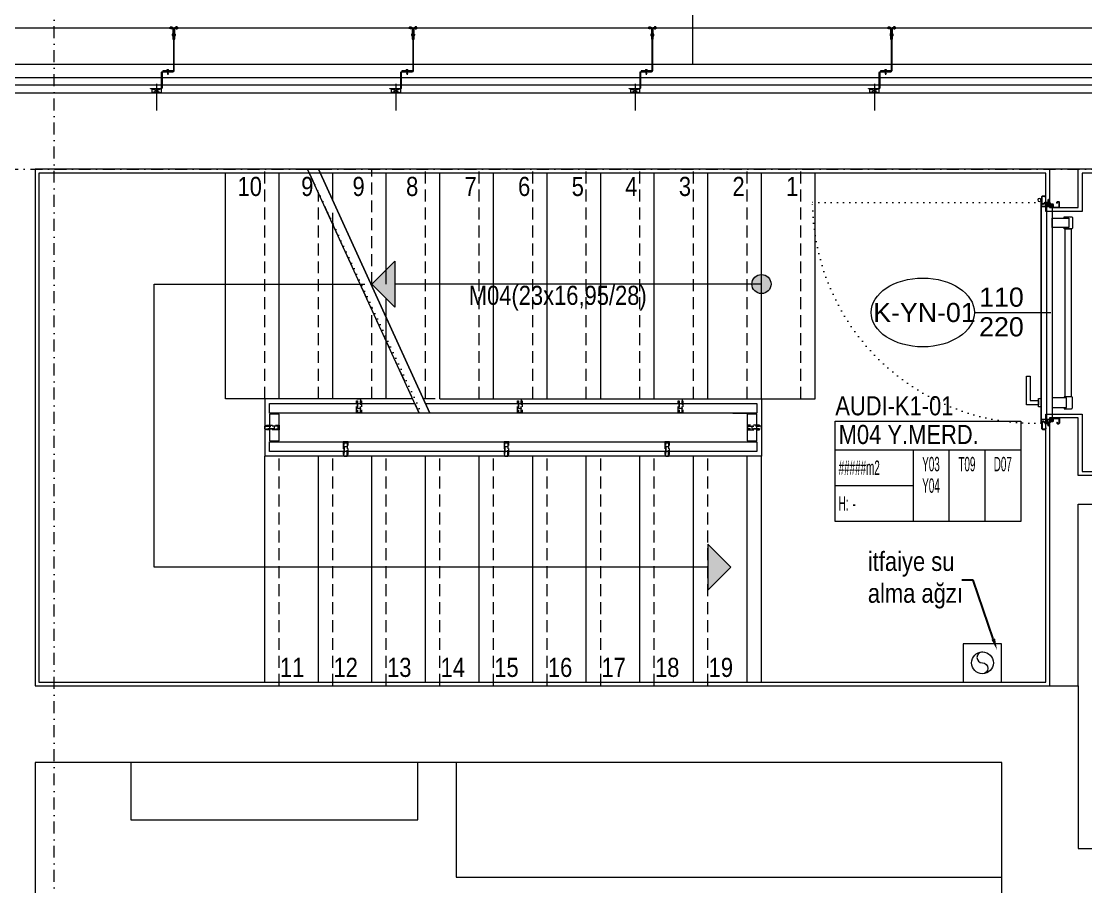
# Model space of a CAD drawing. Extents: x -2598 to 23780, y 0 to 8114.
# Drawn here: x 7150 to 7706, y 2410 to 2862 of the extents above; entities that cross this region are included whole.
import ezdxf
from ezdxf import colors
from ezdxf.entities.mleader import LeaderData, LeaderLine
from ezdxf.enums import TextEntityAlignment as Align
from ezdxf.math import Vec2, Vec3

# ---------------------------------------------------------------- set-up
doc = ezdxf.new("R2010")
doc.units = 0
doc.header["$LTSCALE"] = 25
doc.header["$MEASUREMENT"] = 0
for name, pattern in [('DASHDOT2', [0.5, 0.25, -0.125, 0, -0.125]), ('DOT2', [0.125, 0, -0.125]), ('HIDDEN', [0.375, 0.25, -0.125])]:
    doc.linetypes.add(name, pattern=pattern)
doc.layers.get('0').update_dxf_attribs({"color": 9, "lineweight": 9})
for name, color, linetype, lineweight in [('00', 9, 'Continuous', 9), ('01', 9, 'Continuous', 9), ('06B', 9, 'Continuous', 9), ('06D', 9, 'Continuous', 9), ('10', 9, 'Continuous', 9), ('14', 9, 'Continuous', 9), ('19', 9, 'Continuous', 9), ('19D', 9, 'DOT2', 9), ('20', 9, 'DOT2', 9), ('21', 9, 'Continuous', 9), ('22', 8, 'Continuous', 9), ('24', 9, 'DASHDOT2', 9), ('32', 9, 'Continuous', 9), ('33', 9, 'BATTING', 9), ('35', 9, 'Continuous', 9)]:
    doc.layers.add(name, color=color, linetype=linetype, lineweight=lineweight)
doc.styles.add('Arial', font='arial.ttf', dxfattribs={"height": 2.5})
doc.styles.add('MuuM_TEXT-STANDART', font='ARIALN.TTF')
doc.linetypes.add('BATTING', pattern='A,0.0001,-0.1,[134,ltypeshp.shx,S=0.1,R=0,X=-0.1,Y=0],-0.2,[134,ltypeshp.shx,S=0.1,R=180,X=0.1,Y=0],-0.1', length=0.4001)

# ---------------------------------------------------------------- blocks, each defined once
blk = doc.blocks.new('0_wallno')
blk.add_lwpolyline([(-7.84, 1.5), (7.94, 1.5), (7.94, -1.5), (-7.84, -1.5)], close=True)
blk.add_lwpolyline([(7.94, 0), (16.13, 0)])
at = {"style": 'Arial'}
blk.add_attdef('GENISLIK', text='', height=2, dxfattribs=at).set_placement((8.44, 0), align=Align.BOTTOM_LEFT)
blk.add_attdef('DUVARNO', text='', height=2, dxfattribs=at).set_placement((0, 0), align=Align.MIDDLE_CENTER)
blk.add_attdef('YUKSEKLIK', text='', height=2, dxfattribs=at).set_placement((8.44, -0.5), align=Align.TOP_LEFT)
blk = doc.blocks.new('0_doorno')
blk.add_lwpolyline([(4.5, 0), (12.5, 0)])
blk.add_ellipse((-0.89, 0), major_axis=(-5.39, 0), ratio=0.666667)
at = {"style": 'Arial'}
blk.add_attdef('YUKSEKLIK', text='', height=2, dxfattribs=at).set_placement((5, 12.3), align=Align.TOP_LEFT)
blk.add_attdef('KAPINO', text='', height=2, dxfattribs=at).set_placement((0, 0), align=Align.MIDDLE)
blk.add_attdef('GENISLIK', text='', height=2, dxfattribs=at).set_placement((5, -3.79), align=Align.BOTTOM_LEFT)
blk = doc.blocks.new('p-lama profili')
at = {"layer": '20', "linetype": 'HIDDEN', "ltscale": 0.5}
blk.add_lwpolyline([(0.75, -0.45), (-0.75, -0.45), (-0.75, -6.5), (-1.25, -6.5), (-1.25, -0.45), (-1.25, -0.45), (-1.25, 0), (1.25, 0), (1.25, -0.45), (1.25, -0.45), (1.25, -6.5), (0.75, -6.5), (0.75, -0.45)], dxfattribs=at)
blk.add_lwpolyline([(-0.75, -2.5), (0.75, -2.5), (0.75, -7.5), (-0.75, -7.5)], close=True, dxfattribs=at)
blk = doc.blocks.new('itfaiye su alma ağzı')
blk.add_lwpolyline([(0, 5.715, 1), (0, 0, -1), (0, -5.715)], format="xyb")
blk.add_circle((0, 0), 5.715)
at = {"layer": '06D'}
blk.add_lwpolyline([(-10, 10), (-10, -10), (10, -10), (10, 10)], close=True, dxfattribs=at)
blk = doc.blocks.new('0_roomno2-flat-2')
at = {"layer": '21'}
blk.add_lwpolyline([(96.88, -52.5), (0, -52.5), (0, 0), (96.88, 0)], close=True, dxfattribs=at)
for points in [[(0, -15), (96.88, -15)], [(40.62, -15), (40.62, -52.5)], [(59.38, -15), (59.38, -52.5)], [(78.12, -15), (78.12, -52.5)], [(0, -33.75), (40.62, -33.75)]]:
    blk.add_lwpolyline(points, dxfattribs=at)
at = {"layer": '21', "style": 'MuuM_TEXT-STANDART', "width": 0.6}
blk.add_text('H:', height=7.5, dxfattribs=at).set_placement((1.75, -43.04), align=Align.MIDDLE_LEFT)
at = {"layer": '21', "style": 'Arial'}
blk.add_attdef('ODANO', (0, 5.85), '', height=10, dxfattribs=at)
blk.add_attdef('MEKANADI', text='', height=10, dxfattribs=at).set_placement((1.75, -15), align=Align.BOTTOM_LEFT)
at = {"layer": '21', "style": 'MuuM_TEXT-STANDART', "width": 0.6}
for tag, p in [('M2', (1.75, -24.38)), ('TEMIZTAVANYUKSEKLIGI', (9, -43.04))]:
    blk.add_attdef(tag, text='', height=7.5, dxfattribs=at).set_placement(p, align=Align.MIDDLE_LEFT)
for tag, p in [('YER01', (50, -22.5)), ('TAVAN01', (68.75, -22.5)), ('DUVAR01', (87.5, -22.5)), ('YER02', (50, -33.75)), ('TAVAN02', (68.75, -33.75)), ('DUVAR02', (87.5, -33.75)), ('YER03', (50, -45)), ('TAVAN03', (68.75, -45)), ('DUVAR03', (87.5, -45))]:
    blk.add_attdef(tag, text='', height=7.5, dxfattribs=at).set_placement(p, align=Align.MIDDLE_CENTER)
blk = doc.blocks.new('p- alum kaplama profil')
at = {"lineweight": 13}
blk.add_lwpolyline([(7.12, 12.59), (7.12, 26.49)], dxfattribs=at)
at = {"lineweight": 5}
blk.add_lwpolyline([(9.44, 15.16), (4.79, 15.16), (4.79, 17.16), (9.44, 17.16)], close=True, dxfattribs=at)
for points in [[(4.79, 15.16), (9.44, 17.16)], [(9.44, 15.16), (4.79, 17.16)]]:
    blk.add_lwpolyline(points, dxfattribs=at)
at = {"lineweight": 18}
blk.add_lwpolyline([(4.09, 6.16), (-1.41, 6.16), (-1.41, 6.46), (4.09, 6.46, 0.414214), (4.29, 6.66), (4.29, 14.66, -0.414214), (4.79, 15.16), (10.29, 15.16), (10.29, 14.86), (4.79, 14.86, 0.414214), (4.59, 14.66), (4.59, 6.66, -0.414214)], format="xyb", close=True, dxfattribs=at)
blk.add_lwpolyline([(-2.06, 5.56), (-2.06, -2.34), (-2.06, -15.69), (-1.66, -15.69), (-1.66, -2.34), (-1.66, 5.56), (-1.66, 5.56), (-1.66, 5.57), (-1.66, 5.57), (-1.66, 5.58), (-1.66, 5.58), (-1.65, 5.59), (-1.65, 5.59), (-1.65, 5.59), (-1.65, 5.6), (-1.65, 5.6), (-1.64, 5.61), (-1.64, 5.61), (-1.64, 5.62), (-1.64, 5.62), (-1.63, 5.62), (-1.63, 5.63), (-1.63, 5.63), (-1.62, 5.63), (-1.62, 5.64), (-1.61, 5.64), (-1.61, 5.64), (-1.61, 5.64), (-1.6, 5.65), (-1.6, 5.65), (-1.59, 5.65), (-1.59, 5.65), (-1.58, 5.65), (-1.58, 5.65), (-1.57, 5.66), (-1.57, 5.66), (-1.56, 5.66), (-1.56, 5.66), (3.94, 5.66), (3.94, 6.06), (-1.56, 6.06), (-1.58, 6.06), (-1.61, 6.05), (-1.63, 6.05), (-1.66, 6.05), (-1.68, 6.04), (-1.7, 6.03), (-1.73, 6.03), (-1.75, 6.02), (-1.77, 6.01), (-1.79, 6), (-1.82, 5.99), (-1.84, 5.97), (-1.86, 5.96), (-1.88, 5.94), (-1.89, 5.93), (-1.91, 5.91), (-1.93, 5.89), (-1.95, 5.87), (-1.96, 5.85), (-1.97, 5.83), (-1.99, 5.81), (-2, 5.79), (-2.01, 5.77), (-2.02, 5.75), (-2.03, 5.72), (-2.04, 5.7), (-2.04, 5.68), (-2.05, 5.65), (-2.05, 5.63), (-2.06, 5.61), (-2.06, 5.58)], close=True)
blk.add_lwpolyline([(-1.66, -2.34), (-2.06, -2.34)])
for points in [[(-2.36, -10.84), (-2.36, -16.39), (-2.36, -16.39, -0.414214), (-2.51, -16.54), (-2.51, -16.54), (-4.06, -16.54), (-4.06, -16.84), (-2.51, -16.84), (-2.51, -16.84, 0.414214), (-2.06, -16.39), (-2.06, -10.84)], [(-1.36, -10.84), (-1.66, -10.84), (-1.66, -16.39, 0.414214), (-1.21, -16.84), (-1.21, -16.84), (0.34, -16.84), (0.34, -16.54), (-1.21, -16.54), (-1.21, -16.54, -0.414214), (-1.36, -16.39), (-1.36, -16.39)]]:
    blk.add_lwpolyline(points, format="xyb", close=True)
for points in [[(0.67, 5.66, -10), (1.91, 5.66, -10)], [(0.67, 5.66, -10), (0.67, 5.64, -10), (0.67, 5.62, -10), (0.67, 5.6, -10), (0.68, 5.58, -10), (0.68, 5.56, -10), (0.69, 5.54, -10), (0.69, 5.52, -10), (0.7, 5.5, -10), (0.7, 5.48, -10), (0.71, 5.46, -10), (0.72, 5.45, -10), (0.73, 5.43, -10), (0.74, 5.41, -10), (0.75, 5.4, -10), (0.76, 5.38, -10), (0.77, 5.36, -10), (0.79, 5.35, -10), (0.8, 5.33, -10), (0.81, 5.32, -10), (0.83, 5.31, -10), (0.84, 5.29, -10), (0.86, 5.28, -10), (0.87, 5.27, -10), (0.89, 5.26, -10), (0.91, 5.25, -10), (0.92, 5.24, -10), (0.94, 5.23, -10), (0.96, 5.22, -10), (0.98, 5.21, -10), (1, 5.21, -10), (1.02, 5.2, -10), (1.03, 5.2, -10)], [(0.96, 5.66, -10), (0.97, 5.66, -10), (0.97, 5.66, -10), (0.97, 5.66, -10), (0.98, 5.66, -10), (0.98, 5.66, -10), (0.99, 5.66, -10), (0.99, 5.66, -10), (1, 5.66, -10), (1, 5.67, -10), (1, 5.67, -10), (1.01, 5.67, -10), (1.01, 5.67, -10), (1.01, 5.67, -10), (1.02, 5.68, -10), (1.02, 5.68, -10), (1.02, 5.68, -10), (1.03, 5.69, -10), (1.03, 5.69, -10), (1.03, 5.69, -10), (1.04, 5.7, -10), (1.04, 5.7, -10), (1.04, 5.7, -10), (1.04, 5.71, -10), (1.04, 5.71, -10), (1.05, 5.72, -10), (1.05, 5.72, -10), (1.05, 5.72, -10), (1.05, 5.73, -10), (1.05, 5.73, -10), (1.05, 5.74, -10), (1.05, 5.74, -10), (1.05, 5.75, -10)], [(1.61, 6.87, -10), (0.98, 6.96, -10)], [(1.33, 5.85, -10), (0.98, 5.88, -10)], [(1.56, 7.05, -10), (1.02, 7.13, -10)], [(1.05, 6.91, -10), (1.29, 7.56, -10)], [(1.05, 5.83, -10), (1.05, 6.01, -10)], [(1.05, 5.75, -10), (1.05, 5.83, -10)], [(1.29, 4.93, -10), (1.29, 7.8, -10)], [(1.53, 6.82, -10), (1.29, 7.56, -10)], [(1.29, 6.16, -10), (1.29, 6.26, -10)], [(1.53, 5.75, -10), (1.53, 5.92, -10)], [(1.53, 5.75, -10), (1.53, 5.74, -10), (1.53, 5.74, -10), (1.53, 5.73, -10), (1.53, 5.73, -10), (1.53, 5.72, -10), (1.54, 5.72, -10), (1.54, 5.72, -10), (1.54, 5.71, -10), (1.54, 5.71, -10), (1.54, 5.7, -10), (1.54, 5.7, -10), (1.55, 5.7, -10), (1.55, 5.69, -10), (1.55, 5.69, -10), (1.55, 5.69, -10), (1.56, 5.68, -10), (1.56, 5.68, -10), (1.56, 5.68, -10), (1.57, 5.67, -10), (1.57, 5.67, -10), (1.58, 5.67, -10), (1.58, 5.67, -10), (1.58, 5.67, -10), (1.59, 5.66, -10), (1.59, 5.66, -10), (1.6, 5.66, -10), (1.6, 5.66, -10), (1.6, 5.66, -10), (1.61, 5.66, -10), (1.61, 5.66, -10), (1.62, 5.66, -10), (1.62, 5.66, -10)], [(1.55, 5.2, -10), (1.57, 5.2, -10), (1.59, 5.21, -10), (1.6, 5.21, -10), (1.62, 5.22, -10), (1.64, 5.23, -10), (1.66, 5.24, -10), (1.68, 5.25, -10), (1.69, 5.26, -10), (1.71, 5.27, -10), (1.73, 5.28, -10), (1.74, 5.29, -10), (1.76, 5.31, -10), (1.77, 5.32, -10), (1.78, 5.33, -10), (1.8, 5.35, -10), (1.81, 5.36, -10), (1.82, 5.38, -10), (1.83, 5.4, -10), (1.84, 5.41, -10), (1.85, 5.43, -10), (1.86, 5.45, -10), (1.87, 5.46, -10), (1.88, 5.48, -10), (1.89, 5.5, -10), (1.89, 5.52, -10), (1.9, 5.54, -10), (1.9, 5.56, -10), (1.9, 5.58, -10), (1.91, 5.6, -10), (1.91, 5.62, -10), (1.91, 5.64, -10), (1.91, 5.66, -10)], [(1.03, 5.2, -10), (1.04, 5.2, -10), (1.05, 5.19, -10), (1.05, 5.19, -10), (1.06, 5.19, -10), (1.06, 5.19, -10), (1.07, 5.19, -10), (1.07, 5.19, -10), (1.08, 5.19, -10), (1.08, 5.19, -10), (1.09, 5.19, -10), (1.09, 5.18, -10), (1.1, 5.18, -10), (1.1, 5.18, -10), (1.11, 5.18, -10), (1.11, 5.18, -10), (1.12, 5.18, -10), (1.12, 5.18, -10), (1.13, 5.18, -10), (1.13, 5.18, -10), (1.14, 5.18, -10), (1.15, 5.18, -10), (1.15, 5.18, -10), (1.16, 5.17, -10), (1.16, 5.17, -10), (1.17, 5.17, -10), (1.17, 5.17, -10), (1.18, 5.17, -10), (1.18, 5.17, -10), (1.19, 5.17, -10), (1.19, 5.17, -10), (1.2, 5.17, -10), (1.2, 5.17, -10)], [(1.2, 5.17, -10), (1.2, 5.2, -10)], [(1.38, 5.2, -10), (1.2, 5.2, -10)], [(1.38, 5.17, -10), (1.38, 5.2, -10)], [(1.38, 5.17, -10), (1.38, 5.17, -10), (1.39, 5.17, -10), (1.39, 5.17, -10), (1.4, 5.17, -10), (1.41, 5.17, -10), (1.41, 5.17, -10), (1.42, 5.17, -10), (1.42, 5.17, -10), (1.43, 5.17, -10), (1.43, 5.18, -10), (1.44, 5.18, -10), (1.44, 5.18, -10), (1.45, 5.18, -10), (1.45, 5.18, -10), (1.46, 5.18, -10), (1.46, 5.18, -10), (1.47, 5.18, -10), (1.47, 5.18, -10), (1.48, 5.18, -10), (1.48, 5.18, -10), (1.49, 5.18, -10), (1.5, 5.19, -10), (1.5, 5.19, -10), (1.51, 5.19, -10), (1.51, 5.19, -10), (1.52, 5.19, -10), (1.52, 5.19, -10), (1.53, 5.19, -10), (1.53, 5.19, -10), (1.54, 5.19, -10), (1.54, 5.2, -10), (1.55, 5.2, -10)], [(-2.85, -16.54, 0), (-2.86, -16.51, 0), (-2.87, -16.47, 0), (-2.89, -16.44, 0), (-2.91, -16.41, 0), (-2.93, -16.38, 0), (-2.96, -16.35, 0), (-2.98, -16.33, 0), (-3.01, -16.31, 0), (-3.04, -16.29, 0), (-3.07, -16.27, 0), (-3.11, -16.25, 0), (-3.14, -16.24, 0), (-3.18, -16.23, 0), (-3.21, -16.22, 0), (-3.25, -16.22, 0), (-3.29, -16.22, 0), (-3.32, -16.22, 0), (-3.36, -16.22, 0), (-3.39, -16.23, 0), (-3.43, -16.24, 0), (-3.46, -16.25, 0), (-3.5, -16.27, 0), (-3.53, -16.29, 0), (-3.56, -16.31, 0), (-3.59, -16.33, 0), (-3.61, -16.35, 0), (-3.64, -16.38, 0), (-3.66, -16.41, 0), (-3.68, -16.44, 0), (-3.7, -16.47, 0), (-3.71, -16.51, 0), (-3.73, -16.54, 0)], [(-3.29, -16.54, 0), (-3.73, -16.54, 0)], [(-3.29, -16.54, 0), (-3.55, -16.54, 0)], [(-3.55, -16.54, 0), (-3.29, -16.54, 0)], [(-3.55, -17.04, 0), (-3.55, -16.54, 0)], [(-3.29, -17.54, 0), (-3.29, -16.04, 0)], [(-3.29, -16.54, 0), (-2.85, -16.54, 0)], [(-3.29, -16.54, 0), (-3.03, -16.54, 0)], [(-3.03, -16.54, 0), (-3.29, -16.54, 0)], [(-3.03, -17.04, 0), (-3.03, -16.54, 0)], [(-2.86, -13.04, 0), (-0.86, -13.04, 0)], [(-2.36, -12.52, 0), (-2.4, -12.53, 0), (-2.43, -12.56, 0), (-2.47, -12.58, 0), (-2.5, -12.6, 0), (-2.53, -12.63, 0), (-2.56, -12.66, 0), (-2.59, -12.69, 0), (-2.61, -12.73, 0), (-2.63, -12.76, 0), (-2.65, -12.8, 0), (-2.67, -12.84, 0), (-2.68, -12.88, 0), (-2.69, -12.92, 0), (-2.7, -12.96, 0), (-2.71, -13, 0), (-2.71, -13.04, 0), (-2.71, -13.08, 0), (-2.7, -13.13, 0), (-2.69, -13.17, 0), (-2.68, -13.21, 0), (-2.67, -13.25, 0), (-2.65, -13.28, 0), (-2.63, -13.32, 0), (-2.61, -13.36, 0), (-2.59, -13.39, 0), (-2.56, -13.42, 0), (-2.53, -13.45, 0), (-2.5, -13.48, 0), (-2.47, -13.51, 0), (-2.43, -13.53, 0), (-2.4, -13.55, 0), (-2.36, -13.57, 0)], [(-2.36, -13.04, 0), (-2.36, -12.52, 0)], [(-2.36, -13.04, 0), (-2.36, -12.73, 0)], [(-2.36, -12.73, 0), (-2.36, -13.04, 0)], [(-1.36, -12.73, 0), (-2.36, -12.73, 0)], [(-2.36, -13.04, 0), (-2.36, -13.36, 0)], [(-2.36, -13.04, 0), (-2.36, -13.57, 0)], [(-2.36, -13.36, 0), (-2.36, -13.04, 0)], [(-1.36, -13.36, 0), (-2.36, -13.36, 0)], [(-1.36, -13.04, 0), (-1.36, -12.37, 0)], [(-1.36, -13.72, 0), (-1.32, -13.68, 0), (-1.29, -13.65, 0), (-1.26, -13.61, 0), (-1.23, -13.58, 0), (-1.2, -13.54, 0), (-1.18, -13.5, 0), (-1.16, -13.45, 0), (-1.14, -13.41, 0), (-1.12, -13.37, 0), (-1.1, -13.32, 0), (-1.09, -13.28, 0), (-1.08, -13.23, 0), (-1.07, -13.18, 0), (-1.06, -13.14, 0), (-1.06, -13.09, 0), (-1.06, -13.04, 0), (-1.06, -12.99, 0), (-1.06, -12.95, 0), (-1.07, -12.9, 0), (-1.08, -12.85, 0), (-1.09, -12.81, 0), (-1.1, -12.76, 0), (-1.12, -12.72, 0), (-1.14, -12.67, 0), (-1.16, -12.63, 0), (-1.18, -12.59, 0), (-1.2, -12.55, 0), (-1.23, -12.51, 0), (-1.26, -12.47, 0), (-1.29, -12.43, 0), (-1.32, -12.4, 0), (-1.36, -12.37, 0)], [(-1.36, -13.04, 0), (-1.36, -13.72, 0)], [(-1, -16.54, 0), (-0.98, -16.51, 0), (-0.97, -16.47, 0), (-0.95, -16.44, 0), (-0.93, -16.41, 0), (-0.91, -16.38, 0), (-0.88, -16.35, 0), (-0.86, -16.33, 0), (-0.83, -16.31, 0), (-0.8, -16.29, 0), (-0.77, -16.27, 0), (-0.73, -16.25, 0), (-0.7, -16.24, 0), (-0.66, -16.23, 0), (-0.63, -16.22, 0), (-0.59, -16.22, 0), (-0.56, -16.22, 0), (-0.52, -16.22, 0), (-0.48, -16.22, 0), (-0.45, -16.23, 0), (-0.41, -16.24, 0), (-0.38, -16.25, 0), (-0.34, -16.27, 0), (-0.31, -16.29, 0), (-0.28, -16.31, 0), (-0.25, -16.33, 0), (-0.23, -16.35, 0), (-0.2, -16.38, 0), (-0.18, -16.41, 0), (-0.16, -16.44, 0), (-0.14, -16.47, 0), (-0.13, -16.51, 0), (-0.12, -16.54, 0)], [(-0.56, -16.54, 0), (-1, -16.54, 0)], [(-0.56, -16.54, 0), (-0.82, -16.54, 0)], [(-0.82, -16.54, 0), (-0.56, -16.54, 0)], [(-0.82, -17.04, 0), (-0.82, -16.54, 0)], [(-0.56, -17.54, 0), (-0.56, -16.04, 0)], [(-0.56, -16.54, 0), (-0.3, -16.54, 0)], [(-0.56, -16.54, 0), (-0.12, -16.54, 0)], [(-0.3, -16.54, 0), (-0.56, -16.54, 0)], [(-0.3, -17.04, 0), (-0.3, -16.54, 0)], [(-3.84, -17.04, 0), (-3.81, -17.07, 0), (-3.78, -17.1, 0), (-3.75, -17.12, 0), (-3.72, -17.15, 0), (-3.69, -17.17, 0), (-3.66, -17.19, 0), (-3.62, -17.21, 0), (-3.59, -17.23, 0), (-3.55, -17.24, 0), (-3.52, -17.26, 0), (-3.48, -17.27, 0), (-3.44, -17.28, 0), (-3.4, -17.28, 0), (-3.36, -17.29, 0), (-3.32, -17.29, 0), (-3.29, -17.29, 0), (-3.25, -17.29, 0), (-3.21, -17.29, 0), (-3.17, -17.28, 0), (-3.13, -17.28, 0), (-3.09, -17.27, 0), (-3.06, -17.26, 0), (-3.02, -17.24, 0), (-2.98, -17.23, 0), (-2.95, -17.21, 0), (-2.91, -17.19, 0), (-2.88, -17.17, 0), (-2.85, -17.15, 0), (-2.82, -17.12, 0), (-2.79, -17.1, 0), (-2.76, -17.07, 0), (-2.73, -17.04, 0)], [(-3.29, -17.04, 0), (-3.84, -17.04, 0)], [(-3.29, -17.04, 0), (-2.73, -17.04, 0)], [(-0.56, -17.04, 0), (-1.11, -17.04, 0)], [(0, -17.04, 0), (-0.03, -17.07, 0), (-0.06, -17.1, 0), (-0.09, -17.12, 0), (-0.12, -17.15, 0), (-0.15, -17.17, 0), (-0.18, -17.19, 0), (-0.22, -17.21, 0), (-0.25, -17.23, 0), (-0.29, -17.24, 0), (-0.33, -17.26, 0), (-0.36, -17.27, 0), (-0.4, -17.28, 0), (-0.44, -17.28, 0), (-0.48, -17.29, 0), (-0.52, -17.29, 0), (-0.56, -17.29, 0), (-0.59, -17.29, 0), (-0.63, -17.29, 0), (-0.67, -17.28, 0), (-0.71, -17.28, 0), (-0.75, -17.27, 0), (-0.79, -17.26, 0), (-0.82, -17.24, 0), (-0.86, -17.23, 0), (-0.89, -17.21, 0), (-0.93, -17.19, 0), (-0.96, -17.17, 0), (-0.99, -17.15, 0), (-1.02, -17.12, 0), (-1.05, -17.1, 0), (-1.08, -17.07, 0), (-1.11, -17.04, 0)], [(-0.56, -17.04, 0), (0, -17.04, 0)]]:
    blk.add_polyline3d(points)
blk = doc.blocks.new('*U11')
at = {"ltscale": 15}
for p, q in [((-24.9, 0.9), (-25.7, 0)), ((-24.9, -0.9), (-25.7, 0)), ((-22.9, 1.5), (-24.9, 0.9)), ((-22.9, 1.5), (-22.9, -1.5)), ((-21.2, -2.7), (-18.1, 2.8)), ((-21, -2.7), (-17.9, 2.7)), ((-19.7, -2.7), (-16.6, 2.8)), ((-19.5, -2.7), (-16.4, 2.7)), ((-18.5, 1.5), (-18.3, 2)), ((-18.2, -2.7), (-15.1, 2.8)), ((-18, -2.7), (-14.9, 2.7)), ((-17, 1.5), (-16.8, 2)), ((-16.7, -2.7), (-13.6, 2.8)), ((-16.5, -2.7), (-13.4, 2.7)), ((-15.5, 1.5), (-15.3, 2)), ((-15.2, -2.7), (-12.1, 2.8)), ((-15, -2.7), (-11.9, 2.7)), ((-14, 1.5), (-13.8, 2)), ((-13.7, -2.7), (-10.6, 2.8)), ((-13.5, -2.7), (-10.4, 2.7)), ((-12.5, 1.5), (-12.3, 2)), ((-12.2, -2.7), (-9.1, 2.8)), ((-12, -2.7), (-8.9, 2.7)), ((-11, 1.5), (-10.8, 2)), ((-10.7, -2.7), (-7.6, 2.8)), ((-10.5, -2.7), (-7.4, 2.7)), ((-9.5, 1.5), (-9.3, 2)), ((-9.2, -2.7), (-6.1, 2.8)), ((-9, -2.7), (-5.9, 2.7)), ((-8, 1.5), (-7.8, 2)), ((-7.7, -2.7), (-4.6, 2.8)), ((-7.5, -2.7), (-4.4, 2.7)), ((-6.5, 1.5), (-6.3, 2)), ((-6.2, -2.7), (-3.1, 2.8)), ((-6, -2.7), (-2.9, 2.7)), ((-5, 1.5), (-4.8, 2)), ((-4.7, -2.7), (-1.6, 2.8)), ((-4.5, -2.7), (-1.4, 2.7)), ((-3.5, 1.5), (-3.3, 2)), ((-2, 1.5), (-1.8, 2)), ((-0.5, 4.2), (-1.5, 1.5)), ((0, 0.5), (-0.6, 0.5)), ((-24.9, -0.9), (-22.9, -1.5)), ((-8.6, -1.5), (-22.9, -1.5)), ((-21.2, -2.7), (-20.9, -1.5)), ((-20.3, -1.5), (-19.1, -1.5)), ((-19.7, -2.7), (-19.4, -1.5)), ((-18.8, -1.5), (-17.6, -1.5)), ((-18.2, -2.7), (-17.9, -1.5)), ((-17.3, -1.5), (-16.1, -1.5)), ((-16.7, -2.7), (-16.4, -1.5)), ((-15.8, -1.5), (-14.6, -1.5)), ((-15.2, -2.7), (-14.9, -1.5)), ((-14.3, -1.5), (-13.1, -1.5)), ((-13.7, -2.7), (-13.4, -1.5)), ((-12.8, -1.5), (-11.6, -1.5)), ((-12.2, -2.7), (-11.9, -1.5)), ((-11.3, -1.5), (-10.1, -1.5)), ((-10.7, -2.7), (-10.4, -1.5)), ((-9.8, -1.5), (-8.6, -1.5)), ((-9.2, -2.7), (-8.9, -1.5)), ((-8.3, -1.5), (-7.1, -1.5)), ((-7.7, -2.7), (-7.4, -1.5)), ((-6.8, -1.5), (-5.6, -1.5)), ((-6.2, -2.7), (-5.9, -1.5)), ((-5.3, -1.5), (-4.1, -1.5)), ((-4.7, -2.7), (-4.4, -1.5)), ((-3.8, -1.5), (-2.1, -1.5)), ((-0.5, -4.2), (-1.5, -1.5)), ((0, -0.5), (-0.6, -0.5))]:
    blk.add_line(p, q, dxfattribs=at)
for p, q in [((-6.9, 1.5), (-22.9, 1.5)), ((-17.4, 1.5), (-18.6, 1.5)), ((-15.9, 1.5), (-17.1, 1.5)), ((-14.4, 1.5), (-15.6, 1.5)), ((-12.9, 1.5), (-14.1, 1.5)), ((-11.4, 1.5), (-12.6, 1.5)), ((-9.9, 1.5), (-11.1, 1.5)), ((-8.4, 1.5), (-9.6, 1.5)), ((-6.9, 1.5), (-8.1, 1.5)), ((-5.4, 1.5), (-6.6, 1.5)), ((-3.9, 1.5), (-5.1, 1.5)), ((-2.4, 1.5), (-3.6, 1.5)), ((-1.5, 1.5), (-2.1, 1.5)), ((0, 0.5), (0, 4.1)), ((-1.5, -1.5), (-2.1, -1.5)), ((0, -0.5), (0, -4.1))]:
    blk.add_line(p, q)
for centre, radius, start, end in [((-26, 3.9), 3.92, 274.361, 322.10246), ((-26, -3.9), 3.92, 37.89754, 85.639), ((-18, 2.8), 0.0971, 330.32042, 150.32042), ((-16.5, 2.8), 0.0971, 330.32042, 150.32042), ((-15, 2.8), 0.0971, 330.32042, 150.32042), ((-13.5, 2.8), 0.0971, 330.32042, 150.32042), ((-12, 2.8), 0.0971, 330.32042, 150.32042), ((-10.5, 2.8), 0.0971, 330.32042, 150.32042), ((-9, 2.8), 0.0971, 330.32042, 150.32042), ((-7.5, 2.8), 0.0971, 330.32042, 150.32042), ((-6, 2.8), 0.0971, 330.32042, 150.32042), ((-4.5, 2.8), 0.0971, 330.32042, 150.32042), ((-3, 2.8), 0.0971, 330.32042, 150.32042), ((-1.5, 2.8), 0.0971, 330.32042, 150.32042), ((-0.6, 0), 0.486, 90, 270), ((-0.3, 4.1), 0.25, 0, 150.08641), ((-21.1, -2.7), 0.0971, 150.32042, 330.32042), ((-19.6, -2.7), 0.0971, 150.32042, 330.32042), ((-18.1, -2.7), 0.0971, 150.32042, 330.32042), ((-16.6, -2.7), 0.0971, 150.32042, 330.32042), ((-15.1, -2.7), 0.0971, 150.32042, 330.32042), ((-13.6, -2.7), 0.0971, 150.32042, 330.32042), ((-12.1, -2.7), 0.0971, 150.32042, 330.32042), ((-10.6, -2.7), 0.0971, 150.32042, 330.32042), ((-9.1, -2.7), 0.0971, 150.32042, 330.32042), ((-7.6, -2.7), 0.0971, 150.32042, 330.32042), ((-6.1, -2.7), 0.0971, 150.32042, 330.32042), ((-4.6, -2.7), 0.0971, 150.32042, 330.32042), ((-0.3, -4.1), 0.25, 209.91359, 0)]:
    blk.add_arc(centre, radius, start, end, dxfattribs=at)
blk = doc.blocks.new('conta')
at = {"ltscale": 10}
for p, q in [((-2649.88, 5344.46), (-2649.78, 5344.3)), ((-2649.87, 5345.53), (-2649.81, 5345.61)), ((-2649.78, 5344.3), (-2649.74, 5344.3)), ((-2649.72, 5345.4), (-2649.28, 5345.4)), ((-2649.25, 5345.41), (-2649.09, 5345.51)), ((-2648.97, 5344.05), (-2648.78, 5343.8)), ((-2648.87, 5344.09), (-2648.7, 5343.86)), ((-2648.83, 5344.87), (-2648.56, 5345.24)), ((-2648.77, 5345.12), (-2648.63, 5345.3)), ((-2648.56, 5345.31), (-2648.56, 5345.31)), ((-2648.71, 5343.79), (-2648.71, 5343.79))]:
    blk.add_line(p, q, dxfattribs=at)
for centre, radius, start, end in [((-2653.03, 5345), 3.19, 350.46739, 8.93723), ((-2649.87, 5344.47), 0.02, 170.46739, 213.74513), ((-2649.83, 5345.5), 0.05, 140.63452, 188.93723), ((-2649.74, 5345.58), 0.0696, 22.24275, 159.25804), ((-2650.94, 5345.01), 1.24, 340.33821, 16.77718), ((-2649.74, 5344.58), 0.03, 160.33821, 273.26661), ((-2649.72, 5345.37), 0.03, 90, 196.77718), ((-2649.56, 5341.55), 3.01, 80.43616, 93.26661), ((-2649.28, 5345.45), 0.05, 270, 303.00619), ((-2649.22, 5344.14), 0.231, 353.95711, 81.90038), ((-2649.08, 5345.49), 0.03, 4.79721, 123.00619), ((-2649.06, 5344.54), 0.03, 260.43616, 338.70659), ((-2650.22, 5344.99), 1.27, 338.70659, 23.04177), ((-2648.89, 5344.11), 0.1, 173.95711, 217.26527), ((-2649.01, 5345.57), 0.05, 18.79511, 42.1429), ((-2651.17, 5344.83), 2.33, 7.58966, 18.79511), ((-2658.2, 5345.19), 9.36, 353.68569, 357.8537), ((-2648.79, 5344.15), 0.1, 173.68569, 217.26527), ((-2648.81, 5345.15), 0.05, 187.58966, 322.73473), ((-2648.79, 5344.84), 0.05, 142.73473, 180.2669), ((-2648.59, 5345.27), 0.05, 52.73473, 142.73473), ((-2648.59, 5345.27), 0.05, 322.73473, 52.73473), ((-2648.74, 5343.83), 0.05, 217.26527, 307.26527), ((-2648.74, 5343.83), 0.05, 307.26527, 37.26527)]:
    blk.add_arc(centre, radius, start, end, dxfattribs=at)
for points, knots in [([(-2649.74, 5344.31), (-2649.74, 5344.34), (-2649.7, 5344.52), (-2649.59, 5344.33), (-2649.34, 5344.36), (-2649.23, 5344.37), (-2649.18, 5344.37)], [0, 0, 0, 0, 0.1008757, 0.3841126, 0.5436166, 0.6906785, 0.6906785, 0.6906785, 0.6906785]), ([(-2648.98, 5345.6), (-2649, 5345.63), (-2649.09, 5345.71), (-2649.23, 5345.44), (-2649.32, 5345.74), (-2649.39, 5345.46), (-2649.51, 5345.75), (-2649.59, 5345.5), (-2649.65, 5345.57), (-2649.68, 5345.61)], [0.0086373, 0.0086373, 0.0086373, 0.0086373, 0.1097304, 0.3133405, 0.4430081, 0.5658764, 0.7165186, 0.8527974, 0.9648495, 0.9648495, 0.9648495, 0.9648495])]:
    blk.add_open_spline(points, degree=3, knots=knots, dxfattribs=at)
blk = doc.blocks.new('p-yn_sackasa')
at = {"layer": '10', "linetype": 'Continuous'}
for p, q in [((0, 6.16), (0, 6.9)), ((0.01, 6.9), (0.01, 6.15)), ((0.14, 6.9), (0.14, 6.16)), ((0.15, 6.9), (0.15, 6.16)), ((2.69, 7.16), (0.26, 7.16)), ((2.69, 7.15), (0.26, 7.15)), ((2.69, 7.02), (0.26, 7.02)), ((0.26, 7.01), (2.69, 7.01)), ((0.26, 6.05), (0.76, 6.05)), ((0.75, 6.04), (0.26, 6.04)), ((0.26, 5.91), (0.75, 5.91)), ((0.76, 5.9), (0.26, 5.9)), ((0.75, 5.91), (0.75, 6.04)), ((0.76, 5.9), (0.76, 6.05)), ((2.8, 3.29), (2.8, 6.9)), ((2.81, 3.29), (2.81, 6.9)), ((2.94, 3.29), (2.94, 6.9)), ((2.95, 3.29), (2.95, 6.9)), ((-2.19, 0), (-2.19, -0.15)), ((0.67, -0.71), (0.67, 2.27)), ((0.69, -0.71), (0.69, 2.27)), ((0.81, -0.71), (0.81, 2.27)), ((0.83, -0.71), (0.83, 2.27)), ((0.92, 2.33), (0.95, 2.32)), ((0.93, 2.34), (0.95, 2.33)), ((1.01, 2.46), (0.99, 2.47)), ((0.99, 2.46), (1.01, 2.45)), ((1.11, 2.52), (1.11, 3.73)), ((1.12, 2.52), (1.12, 3.73)), ((1.25, 3.73), (1.25, 2.52)), ((1.26, 2.52), (1.26, 3.73)), ((1.37, 3.98), (2.49, 3.98)), ((2.49, 3.97), (1.37, 3.97)), ((1.37, 3.84), (2.49, 3.84)), ((2.49, 3.83), (1.37, 3.83)), ((2.6, 3.69), (2.5, 3.36)), ((2.51, 3.35), (2.61, 3.69)), ((2.73, 3.65), (2.63, 3.32)), ((2.74, 3.64), (2.64, 3.31)), ((-2.95, -0.25), (-2.95, -1.75)), ((-2.94, -1.75), (-2.94, -0.25)), ((-2.81, -0.25), (-2.81, -1.75)), ((-2.8, -0.25), (-2.8, -1.75)), ((-2.19, 0), (-2.7, 0)), ((-2.2, -0.01), (-2.7, -0.01)), ((-2.2, -0.14), (-2.7, -0.14)), ((-2.19, -0.15), (-2.7, -0.15)), ((1.01, -1.85), (-2.7, -1.85)), ((1.01, -1.86), (-2.7, -1.86)), ((-2.7, -1.99), (1.01, -1.99)), ((1.01, -2), (-2.7, -2)), ((-2.2, -0.14), (-2.2, -0.01)), ((0.92, -0.77), (0.95, -0.76)), ((0.93, -0.78), (0.95, -0.77)), ((0.99, -0.89), (1.01, -0.88)), ((1.01, -0.89), (0.99, -0.91)), ((1.11, -0.96), (1.11, -1.75)), ((1.12, -0.96), (1.12, -1.75)), ((1.25, -0.96), (1.25, -1.75)), ((1.26, -0.96), (1.26, -1.75))]:
    blk.add_line(p, q, dxfattribs=at)
for points in [[(0.15, 2.14), (0.67, 2.14), (0.67, -0.54), (0.15, -0.54)], [(0.15, 2.14), (0.41, 2.14), (0.41, -0.54), (0.15, -0.54)]]:
    blk.add_lwpolyline(points, close=True, dxfattribs=at)
for centre, radius, start, end in [((0.26, 6.9), 0.261, 90, 180), ((0.26, 6.16), 0.261, 180, 270), ((0.26, 6.9), 0.249, 90, 180), ((0.26, 6.16), 0.249, 181.345, 271.3502), ((0.26, 6.9), 0.122, 90, 180), ((0.26, 6.16), 0.122, 180, 270), ((0.26, 6.9), 0.11, 90, 180), ((0.26, 6.16), 0.11, 180, 270), ((2.69, 6.9), 0.261, 0, 90), ((2.69, 6.9), 0.249, 0, 90), ((2.69, 6.9), 0.122, 0, 90), ((2.69, 6.9), 0.11, 0, 90), ((0.89, 2.27), 0.219, 63.2153, 180), ((0.89, 2.27), 0.206, 63.2169, 180), ((0.89, 2.27), 0.0801, 63.215, 180), ((0.89, 2.27), 0.0674, 63.2144, 180), ((1.04, 2.52), 0.206, 243.2197, 0), ((1.04, 2.52), 0.219, 243.2148, 0), ((1.04, 2.52), 0.0801, 243.2203, 0), ((1.04, 2.52), 0.0674, 243.2129, 0), ((1.37, 3.73), 0.253, 90, 180), ((1.37, 3.73), 0.24, 90, 180), ((1.37, 3.73), 0.114, 90, 180), ((1.37, 3.73), 0.101, 90, 180), ((2.49, 3.72), 0.261, 342.8602, 90), ((2.49, 3.72), 0.249, 342.8613, 90), ((2.49, 3.72), 0.122, 342.8607, 90), ((2.49, 3.72), 0.11, 342.8621, 90), ((2.72, 3.29), 0.232, 162.8601, 0), ((2.72, 3.29), 0.219, 162.8613, 0), ((2.72, 3.29), 0.0927, 162.8605, 0), ((2.72, 3.29), 0.0801, 162.8624, 0), ((-2.7, -0.25), 0.253, 90, 180), ((-2.7, -1.75), 0.253, 180, 270), ((-2.7, -0.25), 0.24, 90, 180), ((-2.7, -1.75), 0.24, 180, 270), ((-2.7, -0.25), 0.114, 90, 180), ((-2.7, -1.75), 0.114, 180, 270), ((-2.7, -0.25), 0.101, 90, 180), ((-2.7, -1.75), 0.101, 180, 270), ((0.89, -0.71), 0.219, 180, 296.785), ((0.89, -0.71), 0.206, 180, 296.7851), ((0.89, -0.71), 0.0801, 180, 296.785), ((0.89, -0.71), 0.0674, 180, 180.5245), ((0.89, -0.71), 0.0674, 180, 296.7871), ((1.04, -0.96), 0.219, 0, 116.7854), ((1.04, -0.96), 0.206, 0, 116.7836), ((1.04, -0.96), 0.0801, 0, 116.7811), ((1.04, -0.96), 0.0674, 0, 116.7871), ((1.01, -1.75), 0.114, 270, 0), ((1.01, -1.75), 0.24, 270, 0), ((1.01, -1.75), 0.101, 270, 0), ((1.01, -1.75), 0.253, 270, 0)]:
    blk.add_arc(centre, radius, start, end, dxfattribs=at)
at = {"layer": '10', "xscale": 0.0842696629213483, "yscale": 0.0842696629213483, "zscale": 0.0842696629213483}
blk.add_blockref('*U11', (0.95, 1.35), dxfattribs=at)
at = {"layer": '14', "xscale": -0.7887640449438696, "yscale": 0.7887640449438696, "zscale": 0.7887640449438204, "rotation": 90}
blk.add_blockref('conta', (4217.78, -2086.42), dxfattribs=at)
blk = doc.blocks.new('*U427')
at = {"layer": '06D'}
for points in [[(12.5, 9.56), (11.87, 9.56), (11.87, 13.56, -0.414214), (12.25, 13.93), (17.75, 13.93, -0.414214), (18.12, 13.56), (18.12, 9.56), (17.5, 9.56)], [(111.5, 9.56), (112.12, 9.56), (112.12, 13.56, 0.414214), (111.75, 13.93), (106.25, 13.93, 0.414214), (105.87, 13.56), (105.87, 9.56), (106.5, 9.56)]]:
    blk.add_lwpolyline(points, format="xyb", dxfattribs=at)
for points in [[(105.87, 13.31), (18.12, 13.31), (18.12, 10.18), (105.87, 10.18)], [(111.5, 12.06), (106.5, 12.06), (106.5, 3.44), (111.5, 3.44)], [(12.5, 10.94), (17.5, 10.94), (17.5, 3.44), (12.5, 3.44)]]:
    blk.add_lwpolyline(points, close=True, dxfattribs=at)
for points in [[(12.8, -2.56), (12.8, -3.81), (17.2, -3.81), (17.2, -2.56), (12.8, -2.56)], [(13.87, -3.81), (13.87, -10.06), (28.87, -10.06), (28.87, -8.19), (16.12, -8.19), (16.12, -8.19), (16.12, -3.81), (13.87, -3.81)]]:
    blk.add_lwpolyline(points, dxfattribs=at)
at = {"layer": '10', "ltscale": 10}
for p, q in [((5, 0.68), (6, 1.33)), ((5, 0.68), (6, 1.33)), ((6, 0.28), (5, 0.28)), ((6, 0.28), (5, 0.28)), ((6, 0.08), (5, 0.08)), ((6, 0.08), (5, 0.08)), ((6, 1.76), (6, 1.33)), ((6.3, 1.76), (6, 1.76)), ((6, 1.76), (6, 1.33)), ((6.3, 1.76), (6, 1.76)), ((6, 1.33), (6, -0.17)), ((6, 1.33), (6, -0.17)), ((6.3, -2.19), (6.3, 3.34)), ((6.3, 1.33), (6.3, 1.76)), ((6.3, 1.33), (6.3, 1.76)), ((6.3, -0.17), (6.3, 1.33)), ((6.3, -0.17), (6.3, 1.33)), ((117.6, 3.44), (6.4, 3.44)), ((6.45, -2.29), (6.45, 3.24)), ((117.5, 3.29), (6.5, 3.29)), ((117.55, -2.29), (117.55, 3.24)), ((117.7, -2.19), (117.7, 3.34)), ((117.7, 1.76), (117.7, 0.26)), ((118, 1.76), (117.7, 1.76)), ((117.7, 0.26), (117.7, -0.17)), ((118, 0.26), (118, 1.76)), ((118, 1.51), (119, 1.51)), ((118, 1.31), (119, 1.31)), ((119, 0.91), (118, 0.26)), ((118, -0.17), (118, 0.26)), ((4.3, -2.46), (4.3, -2.34)), ((4.4, -2.24), (6.25, -2.24)), ((119.6, -2.56), (4.4, -2.56)), ((4.45, -2.41), (4.45, -2.39)), ((4.45, -2.39), (6.35, -2.39)), ((119.54, -2.41), (4.45, -2.41)), ((6, -0.17), (6.3, -0.17)), ((6, -0.17), (6.3, -0.17)), ((119.54, -2.39), (117.65, -2.39)), ((117.7, -0.17), (118, -0.17)), ((119.6, -2.24), (117.75, -2.24)), ((119.55, -2.41), (119.55, -2.39)), ((119.7, -2.46), (119.7, -2.34)), ((120.84, -2), (120.84, -2.43)), ((120.84, -2), (120.84, -2.43)), ((121.05, -2), (121.05, -2.43)), ((121.05, -2), (121.05, -2.43)), ((121.22, -2.16), (121.05, -2.16)), ((121.22, -2.16), (121.05, -2.16)), ((121.22, -2.16), (121.22, -2.29)), ((121.22, -2.16), (121.22, -2.29)), ((121.6, -2.73), (121.73, -2.62)), ((121.6, -2.73), (121.73, -2.62))]:
    blk.add_line(p, q, dxfattribs=at)
blk.add_circle((120.95, -3.26), 0.843, dxfattribs=at)
blk.add_circle((120.95, -3.26), 0.843, dxfattribs=at)
for centre, radius, start, end in [((6.44, 3.3), 0.141, 104.9271, 165.0729), ((117.5, 3.24), 0.05, 0, 90), ((117.6, 3.34), 0.1, 0, 90), ((4.4, -2.34), 0.1, 90, 180), ((4.4, -2.46), 0.1, 180, 270), ((4.45, -2.39), 0.005, 90, 180), ((4.45, -2.41), 0.005, 180, 270), ((6.25, -2.19), 0.05, 270, 0), ((6.35, -2.29), 0.1, 270, 0), ((117.65, -2.29), 0.1, 180, 270), ((117.75, -2.19), 0.05, 180, 270), ((119.54, -2.39), 0.005, 0, 90), ((119.54, -2.41), 0.005, 270, 360), ((119.6, -2.34), 0.1, 0, 90), ((119.6, -2.46), 0.1, 270, 0), ((120.42, -2.26), 0.302, 285.5524, 60.0315), ((120.42, -2.26), 0.302, 285.5524, 60.0315), ((120.42, -2.26), 0.428, 336.352, 37.621), ((120.42, -2.26), 0.428, 336.352, 37.621), ((120.95, -3.26), 1.01, 39.4092, 74.2861), ((120.95, -3.26), 1.01, 39.4092, 74.2861)]:
    blk.add_arc(centre, radius, start, end, dxfattribs=at)
at = {"layer": '20'}
blk.add_lwpolyline([(119.7, -2.4), (119.7, -121.8, -0.421209), (4.3, -2.4, 1)], format="xyb", dxfattribs=at)
at = {"layer": '33', "ltscale": 0.25}
blk.add_lwpolyline([(117.55, 0.48), (6.45, 0.48)], dxfattribs=at)
blk.add_blockref('p-yn_sackasa', (4, 0))
at = {"xscale": -1}
blk.add_blockref('p-yn_sackasa', (120, 0), dxfattribs=at)

msp = doc.modelspace()

# ---------------------------------------------------------------- hatches: boundary and pattern name
at = {"layer": '19'}
h = msp.add_hatch(color=256, dxfattribs=at)
h.dxf.hatch_style = 1
h.paths.add_polyline_path([(7345.44, 2737), (7345.44, 2713), (7333.42, 2725)])
h = msp.add_hatch(color=256, dxfattribs=at)
h.dxf.hatch_style = 1
edge = h.paths.add_edge_path()
edge.add_arc((7537, 2725), 5, 90, 450)
h = msp.add_hatch(color=256, dxfattribs=at)
h.dxf.hatch_style = 1
h.paths.add_polyline_path([(7509, 2589), (7509, 2565), (7521.02, 2577)])

# ---------------------------------------------------------------- linework, layer by layer
at = {"layer": '00'}
for points in [[(7687.5, 2785), (7687.5, 2765), (7702.5, 2765), (7702.5, 2785)], [(7687.5, 2515), (7702.5, 2515), (7702.5, 2610), (7892.5, 2610), (7892.5, 2580), (7907.5, 2580), (7907.5, 2655), (7892.5, 2655), (7892.5, 2625), (7702.5, 2625), (7702.5, 2655), (7687.5, 2655), (7687.5, 2515)]]:
    msp.add_lwpolyline(points, close=True, dxfattribs=at)
at = {"layer": '01'}
msp.add_lwpolyline([(7167.5, 2515), (7702.5, 2515), (7702.5, 2430), (7907.5, 2430), (7907.5, 2390), (7662.5, 2390), (7662.5, 2475), (7157.5, 2475), (7157.5, 2390), (7107.5, 2390), (7107.5, 2515), (7107.5, 2825), (7907.5, 2825), (7907.5, 2785), (7157.5, 2785), (7157.5, 2515)], close=True, dxfattribs=at)
at = {"layer": '06B'}
for points in [[(7282.5, 2657.5), (7280, 2657.5), (7280, 2662.5), (7355.96, 2662.5), (7358.24, 2657.5), (7282.5, 2657.5), (7282.5, 2657.5)], [(7361.55, 2662.5), (7534.5, 2662.5), (7534.5, 2662.5), (7534.5, 2660), (7534.5, 2657.5), (7363.83, 2657.5), (7361.55, 2662.5)], [(7522, 2657.5), (7529.5, 2657.5)], [(7529.5, 2643), (7534.5, 2643), (7534.5, 2657), (7529.5, 2657), (7529.5, 2643)], [(7280, 2642.5), (7522, 2642.5), (7534.5, 2642.5), (7534.5, 2637.5), (7282.5, 2637.5), (7280, 2637.5), (7280, 2642.5)]]:
    msp.add_lwpolyline(points, dxfattribs=at)
msp.add_lwpolyline([(7285, 2643), (7285, 2657), (7280, 2657), (7280, 2643)], close=True, dxfattribs=at)
at = {"layer": '06D'}
for points in [[(7092.5, 1823.47), (7092.5, 2840), (7985.67, 2840)], [(7107.5, 1825), (7099.5, 1825), (7099.5, 2833), (7980, 2833), (7980, 2825)]]:
    msp.add_lwpolyline(points, dxfattribs=at)
for points in [[(7207.5, 2445), (7357.5, 2445), (7357.5, 2475), (7207.5, 2475)], [(7377.5, 2415), (7662.5, 2415), (7662.5, 2475), (7377.5, 2475)]]:
    msp.add_lwpolyline(points, close=True, dxfattribs=at)
at = {"layer": '10'}
msp.add_line((7073.5, 2859), (7980, 2859), dxfattribs=at)
at = {"layer": '10', "const_width": 0.1}
msp.add_lwpolyline([(7096.5, 1818.19), (7096.5, 2836), (7980, 2836)], dxfattribs=at)
at = {"layer": '14'}
msp.add_lwpolyline([(7982, 2819.3), (7982, 2803), (7980, 2803), (7909.5, 2803), (7909.5, 2785), (7909.5, 2763), (7890.5, 2763), (7890.5, 2783), (7704.5, 2783), (7704.5, 2763), (7685.5, 2763), (7685.5, 2783), (7159.5, 2783), (7159.5, 2517), (7685.5, 2517), (7685.5, 2657), (7704.5, 2657), (7704.5, 2627), (7890.5, 2627), (7890.5, 2657), (7909.5, 2657), (7909.5, 2580)], dxfattribs=at)
at = {"layer": '19', "linetype": 'Continuous'}
for points in [[(7285, 2665), (7285, 2783)], [(7313, 2768.61), (7313, 2782.82)], [(7341, 2725), (7341, 2783)], [(7369, 2665), (7369, 2783)], [(7369, 2665), (7509, 2665), (7509, 2783)], [(7397, 2665), (7397, 2783)], [(7397, 2665), (7565, 2665), (7565, 2783)], [(7397, 2665), (7537, 2665), (7537, 2783)], [(7425, 2665), (7425, 2783)], [(7425, 2665), (7565, 2665), (7565, 2783)], [(7453, 2665), (7453, 2783)], [(7481, 2665), (7481, 2783)], [(7313, 2665), (7313, 2762.31)], [(7341, 2665), (7341, 2717.44)], [(7277.5, 2665), (7277.5, 2635)], [(7354.86, 2665), (7285, 2665)], [(7366.5, 2665), (7360.45, 2665)], [(7537, 2665), (7537, 2635)], [(7277.5, 2517), (7277.5, 2635)], [(7529.5, 2635), (7277.5, 2635)], [(7305.5, 2517), (7305.5, 2635)], [(7333.5, 2517), (7333.5, 2635)], [(7361.5, 2517), (7361.5, 2635)], [(7389.5, 2517), (7389.5, 2635)], [(7417.5, 2517), (7417.5, 2635)], [(7445.5, 2517), (7445.5, 2635)], [(7473.5, 2517), (7473.5, 2635)], [(7501.5, 2517), (7501.5, 2635)]]:
    msp.add_lwpolyline(points, dxfattribs=at)
at = {"layer": '19'}
for points in [[(7363.83, 2657.5), (7358.24, 2657.5), (7299.91, 2785), (7305.5, 2785), (7363.83, 2657.5)], [(7363.83, 2657.5), (7305.5, 2785)], [(7363.83, 2657.5), (7305.5, 2785)], [(7509, 2577), (7219.75, 2577), (7219.75, 2725), (7329.86, 2725)], [(7537, 2725), (7345.44, 2725), (7345.44, 2725)]]:
    msp.add_lwpolyline(points, dxfattribs=at)
for points in [[(7345.44, 2737), (7345.44, 2713), (7333.42, 2725)], [(7509, 2589), (7509, 2565), (7521.02, 2577)]]:
    msp.add_lwpolyline(points, close=True, dxfattribs=at)
msp.add_circle((7537, 2725), 5, dxfattribs=at)
msp.add_circle((7537, 2725), 5, dxfattribs=at)
at = {"layer": '19D', "linetype": 'HIDDEN'}
for points in [[(7277.5, 2665), (7277.5, 2785)], [(7358.24, 2657.5), (7299.91, 2785)], [(7333.5, 2725), (7333.5, 2785)], [(7361.5, 2665), (7361.5, 2785)], [(7389.5, 2665), (7389.5, 2785)], [(7417.5, 2665), (7417.5, 2785)], [(7445.5, 2665), (7445.5, 2785)], [(7473.5, 2665), (7473.5, 2785)], [(7501.5, 2665), (7501.5, 2785)], [(7529.5, 2665), (7529.5, 2785)], [(7557.5, 2665), (7557.5, 2785)], [(7305.5, 2665), (7305.5, 2773.02)], [(7333.5, 2665), (7333.5, 2713.02)], [(7285, 2515), (7285, 2635)], [(7313, 2515), (7313, 2635)], [(7341, 2515), (7341, 2635)], [(7369, 2515), (7369, 2635)], [(7397, 2515), (7397, 2635)], [(7425, 2515), (7425, 2635)], [(7453, 2515), (7453, 2635)], [(7481, 2515), (7481, 2635)], [(7509, 2515), (7509, 2635)]]:
    msp.add_lwpolyline(points, dxfattribs=at)
at = {"layer": '19D'}
msp.add_lwpolyline([(7358.24, 2660), (7299.91, 2785)], dxfattribs=at)
at = {"layer": '24'}
for points in [[(7167.5, 195), (7167.5, 4035)], [(6827.5, 2785), (11027.5, 2785)]]:
    msp.add_lwpolyline(points, dxfattribs=at)
at = {"layer": '33', "ltscale": 0.4}
msp.add_lwpolyline([(7980, 2829), (7103.29, 2829), (7103.46, 1825)], dxfattribs=at)
at = {"layer": '35'}
for points in [[(7285, 2665), (7257, 2665), (7257, 2783)], [(7285, 2665), (7257, 2665), (7257, 2783)], [(7529.5, 2517), (7529.5, 2635), (7501.5, 2635)], [(7537, 2517), (7537, 2635), (7501.5, 2635)]]:
    msp.add_lwpolyline(points, dxfattribs=at)

# ---------------------------------------------------------------- block references
for p, rotation in [((7326.75, 2657.5), 180), ((7410.75, 2657.5), 180), ((7494.75, 2657.5), 180), ((7285, 2650), 270)]:
    msp.add_blockref('p-lama profili', p, dxfattribs=dict(rotation=rotation))
ref = msp.add_blockref('0_roomno2-flat-2', (7575.58, 2653.39))
ref.add_attrib('ODANO', 'AUDI-K1-01', dxfattribs={"layer": '21', "height": 10, "style": 'MuuM_TEXT-STANDART'}).set_placement((7575.58, 2653.39), align=Align.BOTTOM_LEFT)
ref.add_attrib('MEKANADI', 'M04 Y.MERD.', dxfattribs={"layer": '21', "height": 10, "style": 'MuuM_TEXT-STANDART'}).set_placement((7577.33, 2638.39), align=Align.BOTTOM_LEFT)
ref.add_attrib('M2', '#####m2', dxfattribs={"layer": '21', "height": 7.5, "style": 'MuuM_TEXT-STANDART', "width": 0.6}).set_placement((7577.33, 2629.01), align=Align.MIDDLE_LEFT)
ref.add_attrib('TEMIZTAVANYUKSEKLIGI', '-', dxfattribs={"layer": '21', "height": 7.5, "style": 'MuuM_TEXT-STANDART', "width": 0.6}).set_placement((7584.58, 2610.35), align=Align.MIDDLE_LEFT)
ref.add_attrib('YER01', 'Y03', dxfattribs={"layer": '21', "height": 7.5, "style": 'MuuM_TEXT-STANDART', "width": 0.6}).set_placement((7625.58, 2630.89), align=Align.MIDDLE_CENTER)
ref.add_attrib('TAVAN01', 'T09', dxfattribs={"layer": '21', "height": 7.5, "style": 'MuuM_TEXT-STANDART', "width": 0.6}).set_placement((7644.33, 2630.89), align=Align.MIDDLE_CENTER)
ref.add_attrib('DUVAR01', 'D07', dxfattribs={"layer": '21', "height": 7.5, "style": 'MuuM_TEXT-STANDART', "width": 0.6}).set_placement((7663.08, 2630.89), align=Align.MIDDLE_CENTER)
ref.add_attrib('YER02', 'Y04', dxfattribs={"layer": '21', "height": 7.5, "style": 'MuuM_TEXT-STANDART', "width": 0.6}).set_placement((7625.58, 2619.64), align=Align.MIDDLE_CENTER)
at = {"xscale": -1, "rotation": 90}
msp.add_blockref('p-lama profili', (7529.5, 2650), dxfattribs=at)
at = {"xscale": -1}
for p in [(7319.75, 2642.5), (7403.75, 2642.5), (7487.75, 2642.5)]:
    msp.add_blockref('p-lama profili', p, dxfattribs=at)
at = {"layer": '10', "rotation": 180}
for p in [(7228.14, 2842.16), (7353.14, 2842.16), (7478.14, 2842.16), (7603.14, 2842.16)]:
    msp.add_blockref('p- alum kaplama profil', p, dxfattribs=at)
at = {"layer": '10', "xscale": -1, "rotation": 270}
msp.add_blockref('*U427', (7685.5, 2648), dxfattribs=at)
at = {"layer": '22'}
ref = msp.add_blockref('0_wallno', (7501.05, 2920.66), dxfattribs=dict(at, xscale=-5, yscale=5, zscale=5, rotation=90))
ref.add_attrib('DUVARNO', 'AUDI-GC02', dxfattribs={"layer": '0', "height": 10, "rotation": 90, "style": 'Arial'}).set_placement((7501.05, 2921.4), align=Align.MIDDLE_CENTER)
ref = msp.add_blockref('0_doorno', (7625.73, 2710.15), dxfattribs=dict(at, xscale=5, yscale=5, zscale=5))
ref.add_attrib('KAPINO', 'K-YN-01', dxfattribs={"layer": '0', "height": 10, "style": 'Arial'}).set_placement((7622.15, 2710.15), align=Align.MIDDLE)
ref.add_attrib('GENISLIK', '110', dxfattribs={"layer": '0', "height": 10, "style": 'Arial'}).set_placement((7650.73, 2710.15), align=Align.BOTTOM_LEFT)
ref.add_attrib('YUKSEKLIK', '220', dxfattribs={"layer": '0', "height": 10, "style": 'Arial'}).set_placement((7650.73, 2707.65), align=Align.TOP_LEFT)
at = {"layer": '32'}
msp.add_blockref('itfaiye su alma ağzı', (7652.45, 2527), dxfattribs=at)

# ---------------------------------------------------------------- texts
at = {"layer": '21', "style": 'MuuM_TEXT-STANDART'}
for s, p in [('10', (7263.27, 2771.03)), ('9', (7296.53, 2771.03)), ('9', (7323.35, 2771.03)), ('8', (7351.35, 2771.03)), ('7', (7381.85, 2771.03)), ('6', (7409.85, 2771.03)), ('5', (7437.85, 2771.03)), ('4', (7465.85, 2771.03)), ('3', (7493.85, 2771.03)), ('2', (7521.85, 2771.03)), ('1', (7549.85, 2771.03)), ('11', (7285.41, 2519.65)), ('12', (7313.41, 2519.65)), ('13', (7341.41, 2519.65)), ('14', (7369.41, 2519.65)), ('15', (7397.41, 2519.65)), ('16', (7425.41, 2519.65)), ('17', (7453.41, 2519.65)), ('18', (7481.41, 2519.65)), ('19', (7509.41, 2519.65))]:
    msp.add_text(s, height=10, dxfattribs=at).set_placement(p)
at = {"layer": '21', "color": 250, "insert": (7430.58, 2711.1), "char_height": 10, "attachment_point": 8, "style": 'MuuM_TEXT-STANDART'}
msp.add_mtext('M04(23x16,95/28)', dxfattribs=at)

# ---------------------------------------------------------------- leaders
at = {"layer": '21'}
ml = msp.add_multileader_mtext('Standard', dxfattribs=at)
ml.set_content('itfaiye su alma ağzı', color=256, style='MuuM_TEXT-STANDART')
ml.set_leader_properties()
ml.build(insert=Vec2(0, 0))
ml.multileader.update_dxf_attribs({"text_right_attachment_type": 2, "dogleg_length": 0.36, "arrow_head_size": 6})
ctx = ml.context
ctx.base_point, ctx.char_height, ctx.arrow_head_size, ctx.landing_gap_size, ctx.plane_origin = Vec3(7591.79, 2578.6), 10, 6, 0.8, Vec3(7647.47, 2497.64)
ctx.right_attachment = 2
notes = []
notes.append((ctx, [(0, (1, 1, 0), (7647.65, 2570.18), (-1, 0), 6.04, [(0, [(7660.03, 2533.8)], 0, [])])]))
ctx.mtext.insert, ctx.mtext.width, ctx.mtext.flow_direction = Vec3(7592.59, 2585.07), 55.8202, 5
for ctx, leaders in notes:
    for number, flags, end, landing, length, lines in leaders:
        leader = LeaderData()
        leader.index, (leader.has_last_leader_line, leader.has_dogleg_vector, leader.attachment_direction) = number, flags
        leader.last_leader_point, leader.dogleg_vector, leader.dogleg_length = Vec3(end), Vec3(landing), length
        for number, points, colour, breaks in lines:
            line = LeaderLine()
            line.index, line.vertices, line.color, line.breaks = number, Vec3.list(points), colors.encode_raw_color(colour), breaks
            leader.lines.append(line)
        ctx.leaders.append(leader)

doc.saveas('drawing.dxf')
